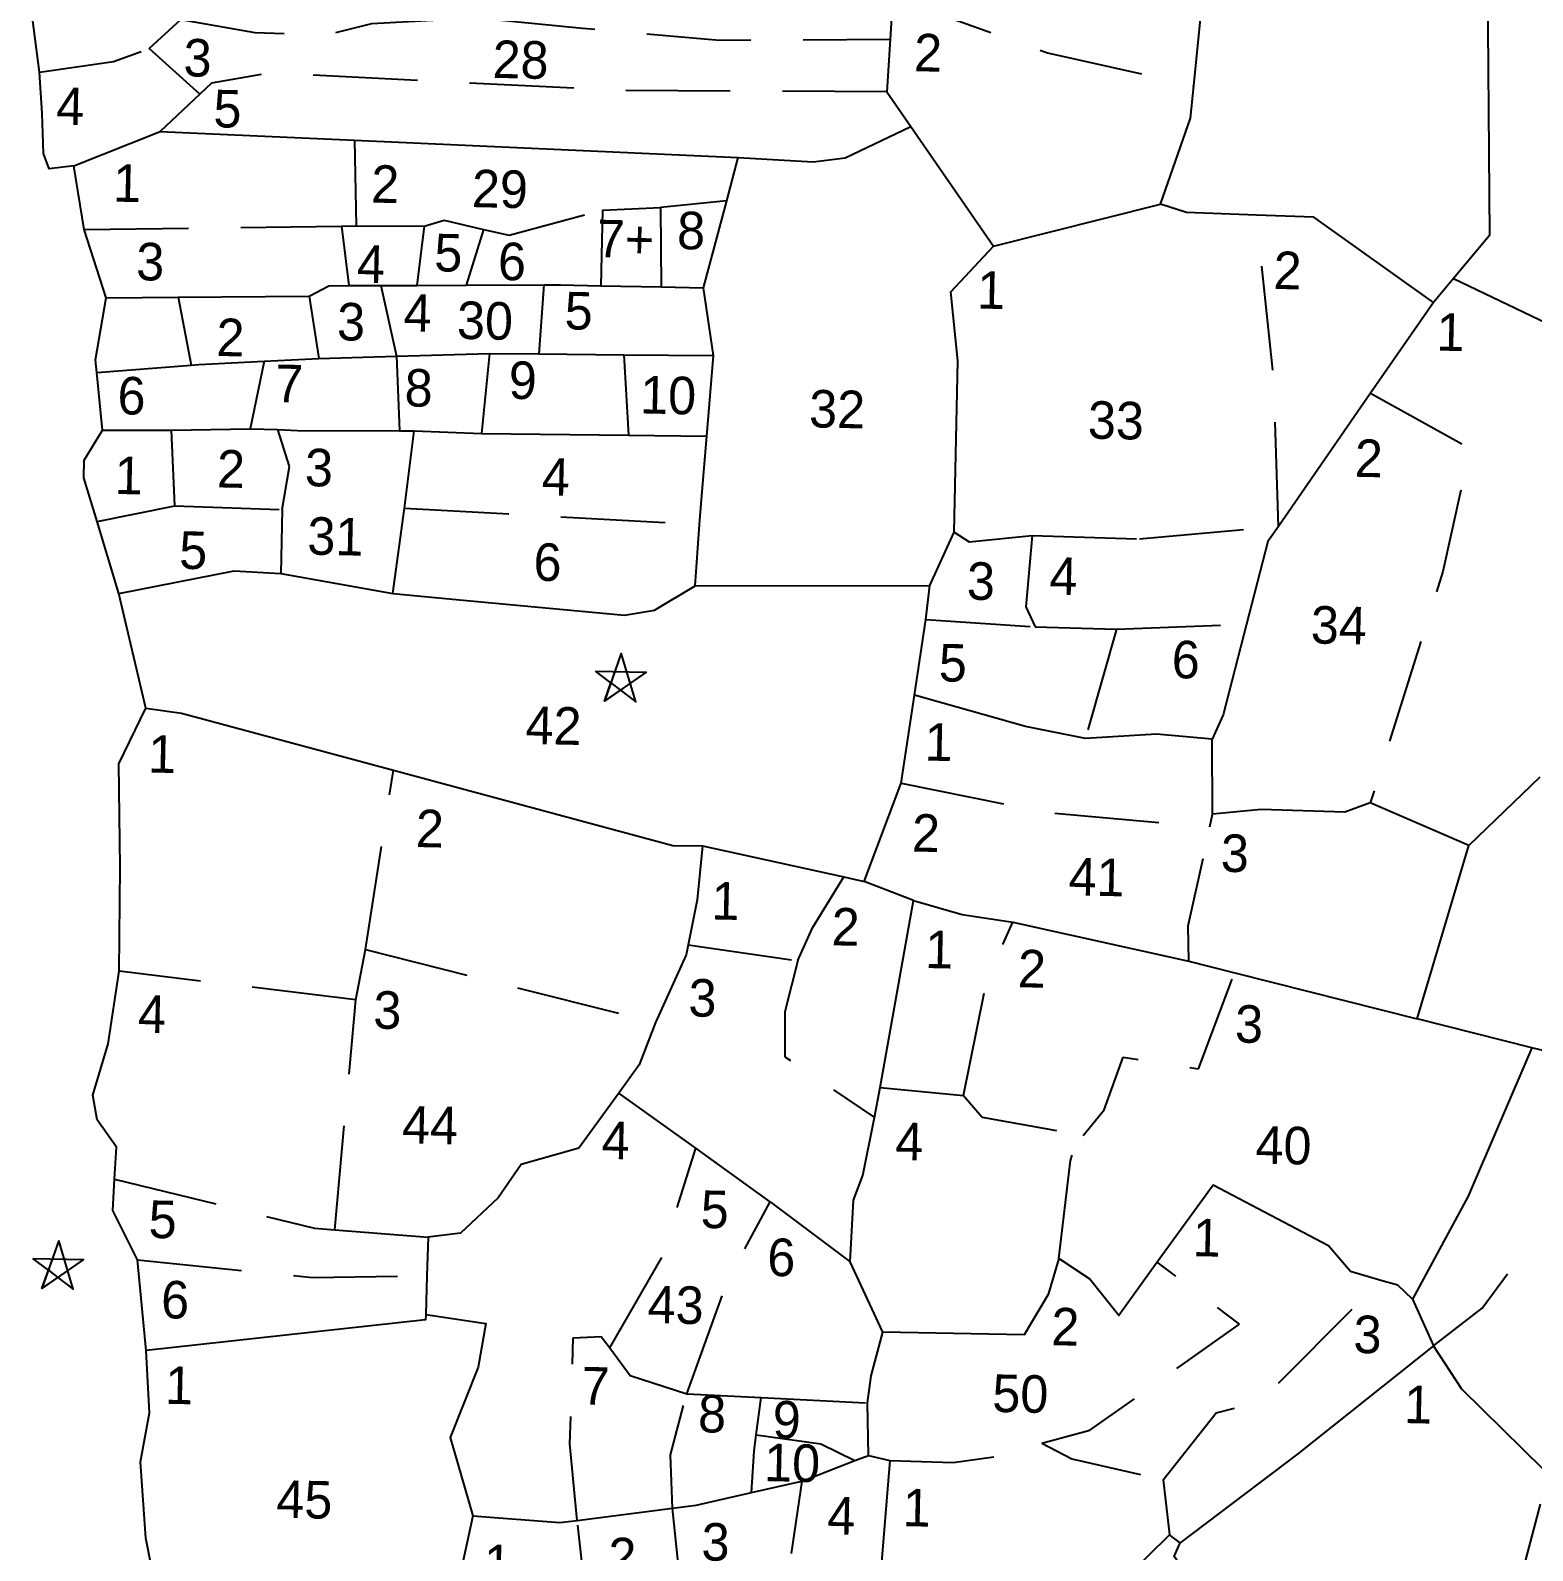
# Model space of a CAD drawing. Header units: metres. Extents: x 291156 to 294456, y 2095569 to 2100949.
# Drawn here: x 292076.7 to 292435.7, y 2099965.6 to 2100328.8 of the extents above; entities that cross this region are included whole.
import ezdxf
from ezdxf.enums import TextEntityAlignment as Align

# ---------------------------------------------------------------- set-up
doc = ezdxf.new("R2010")
doc.units = ezdxf.units.M
doc.header["$MEASUREMENT"] = 0
doc.linetypes.add('DASHED', pattern=[0.75, 0.5, -0.25])
for name, color, linetype in [('OFF', 1, 'Continuous'), ('POLY_PARCEL', 6, 'Continuous'), ('POLY_SUBPARCEL', 6, 'DASHED'), ('SYM_STONE', 1, 'Continuous'), ('TEXT_MAPIN', 7, 'Continuous'), ('TEXT_PARCEL', 7, 'Continuous')]:
    doc.layers.add(name, color=color, linetype=linetype)
doc.styles.add('TEXT_MAP', font='KRDEV050.TTF', dxfattribs={"height": 2.5})

# ---------------------------------------------------------------- blocks, each defined once
blk = doc.blocks.new('STONE_STAR')
for points in [[(0, 0.639), (-0.376, -0.517), (0, -0.244), (0.375, -0.517)], [(-0.607, 0.197), (0.607, 0.197), (-0.376, -0.517), (-0.233, -0.075)]]:
    blk.add_lwpolyline(points, close=True)
blk.add_lwpolyline([(-0.233, -0.075), (0, -0.244)])
blk = doc.blocks.new('DFSS')
at = {"layer": 'OFF'}
blk.add_lwpolyline([(2544.946, 7706.929), (2547.727, 7707.106)], dxfattribs=at)
at = {"layer": 'POLY_PARCEL'}
for points in [[(2576.638, 7736.735), (2578.036, 7738.319), (2579.9, 7737.527), (2583.348, 7736.735), (2584.839, 7735.105), (2585.771, 7734.267), (2586.703, 7732.544), (2587.47, 7706.618), (2585.788, 7704.517)], [(2573.147, 7713.489), (2573.49, 7717.842), (2574.143, 7723.058)], [(2558.637, 7717.427), (2558.554, 7715.404)], [(2517.838, 7712.953), (2517.331, 7716.271)], [(2558.554, 7715.404), (2558.45, 7712.885)], [(2571.673, 7707.782), (2573.024, 7711.927), (2573.147, 7713.489)], [(2519.582, 7708.511), (2518.4, 7708.342), (2518.119, 7709.073), (2518.006, 7710.985), (2517.838, 7712.953)], [(2558.45, 7712.885), (2559.638, 7711.241)], [(2551.402, 7709.593), (2554.99, 7709.453), (2556.528, 7709.686), (2559.638, 7711.241)], [(2559.638, 7711.241), (2563.716, 7705.597)], [(2519.582, 7708.511), (2523.675, 7710.245)], [(2523.675, 7710.245), (2532.994, 7710.025)], [(2532.994, 7710.025), (2551.402, 7709.593)], [(2550.89, 7707.499), (2551.402, 7709.593)], [(2520.145, 7705.474), (2519.582, 7708.511)], [(2563.716, 7705.597), (2571.673, 7707.782)], [(2576.281, 7707.359), (2572.931, 7707.41), (2571.673, 7707.782)], [(2549.864, 7703.305), (2550.89, 7707.499)], [(2584.861, 7703.358), (2579.036, 7707.317), (2576.281, 7707.359)], [(2521.27, 7702.212), (2520.145, 7705.474)], [(2562.135, 7691.856), (2562.135, 7691.856), (2562.135, 7700.067), (2561.715, 7703.374), (2563.716, 7705.597)], [(2585.788, 7704.517), (2584.861, 7703.358)], [(2585.788, 7704.517), (2594.08, 7700.766), (2593.726, 7699.305)], [(2538.496, 7703.191), (2542.223, 7703.285)], [(2542.223, 7703.285), (2543.014, 7703.305), (2544.946, 7703.305)], [(2544.946, 7703.305), (2547.845, 7703.305)], [(2547.845, 7703.305), (2549.864, 7703.305)], [(2550.42, 7700.071), (2549.864, 7703.305)], [(2584.861, 7703.358), (2581.935, 7698.938)], [(2524.708, 7702.319), (2530.991, 7702.513)], [(2530.991, 7702.513), (2531.923, 7703.026), (2532.875, 7703.05)], [(2532.875, 7703.05), (2534.414, 7703.089)], [(2534.414, 7703.089), (2536.129, 7703.132)], [(2536.129, 7703.132), (2538.496, 7703.191)], [(2520.891, 7698.632), (2520.82, 7699.232), (2521.27, 7702.212)], [(2521.27, 7702.212), (2524.708, 7702.319)], [(2550.187, 7696.205), (2550.42, 7700.071)], [(2581.935, 7698.938), (2577.652, 7692.468)], [(2521.219, 7695.881), (2520.891, 7698.632)], [(2521.219, 7695.881), (2524.532, 7695.946)], [(2524.532, 7695.946), (2528.294, 7696.089)], [(2528.294, 7696.089), (2529.621, 7696.094)], [(2529.621, 7696.094), (2530.568, 7696.065), (2535.455, 7696.156)], [(2535.455, 7696.156), (2536.159, 7696.156)], [(2536.159, 7696.156), (2539.383, 7696.098)], [(2539.383, 7696.098), (2546.423, 7696.168)], [(2546.423, 7696.168), (2550.187, 7696.205)], [(2549.926, 7691.972), (2550.001, 7693.364), (2550.187, 7696.205)], [(2521.054, 7691.498), (2520.375, 7693.576), (2520.375, 7694.419), (2521.219, 7695.881)], [(2577.652, 7692.468), (2577.164, 7691.731), (2576.232, 7687.761)], [(2549.768, 7689.033), (2549.926, 7691.972)], [(2561.014, 7689.284), (2562.135, 7691.856)], [(2522.176, 7688.065), (2521.054, 7691.498)], [(2522.176, 7688.065), (2527.679, 7689.266), (2529.917, 7689.188)], [(2529.917, 7689.188), (2535.301, 7688.353)], [(2535.301, 7688.353), (2538.677, 7688.101), (2546.412, 7687.543), (2547.857, 7687.822), (2549.768, 7689.033)], [(2549.768, 7689.033), (2561.014, 7689.284)], [(2560.863, 7687.642), (2561.014, 7689.284)], [(2523.582, 7682.61), (2522.176, 7688.065)], [(2560.395, 7684.014), (2560.863, 7687.642)], [(2576.232, 7687.761), (2575.207, 7683.394), (2574.697, 7682.203)], [(2559.852, 7679.793), (2560.395, 7684.014)], [(2568.63, 7682.113), (2565.738, 7682.625), (2560.395, 7684.014)], [(2522.569, 7669.979), (2522.513, 7674.962), (2522.345, 7679.91), (2523.582, 7682.61)], [(2523.582, 7682.61), (2525.303, 7682.395), (2535.509, 7679.885)], [(2574.697, 7682.203), (2572.028, 7682.392), (2568.63, 7682.113)], [(2574.791, 7678.617), (2574.697, 7682.203)], [(2590.432, 7680.727), (2587.103, 7677.38)], [(2535.509, 7679.885), (2548.976, 7676.574), (2550.392, 7676.58)], [(2558.174, 7675.043), (2559.852, 7679.793)], [(2582.34, 7679.315), (2581.128, 7678.849), (2577.121, 7678.896), (2574.791, 7678.617)], [(2587.103, 7677.38), (2582.34, 7679.315)], [(2584.81, 7669.023), (2587.103, 7677.38)], [(2550.392, 7676.58), (2550.188, 7673.993), (2549.808, 7671.826)], [(2550.392, 7676.58), (2557.196, 7675.236)], [(2557.196, 7675.236), (2558.174, 7675.043)], [(2560.555, 7674.176), (2558.174, 7675.043)], [(2559.157, 7665.187), (2560.555, 7674.176)], [(2560.555, 7674.176), (2562.899, 7673.555), (2565.332, 7673.246)], [(2565.332, 7673.246), (2573.803, 7671.552)], [(2549.808, 7671.826), (2549.722, 7671.338), (2548.324, 7668.078)], [(2573.803, 7671.552), (2576.016, 7671.044)], [(2576.016, 7671.044), (2584.81, 7669.023)], [(2522.569, 7660.021), (2522.625, 7661.544), (2521.669, 7662.837), (2521.444, 7664.018), (2522.119, 7666.492), (2522.569, 7669.979)], [(2590.32, 7667.749), (2584.81, 7669.023)], [(2548.324, 7668.078), (2547.579, 7666.029), (2546.628, 7664.651)], [(2590.32, 7667.749), (2587.428, 7660.577), (2584.864, 7655.593)], [(2594.383, 7666.861), (2590.32, 7667.749)], [(2546.628, 7664.651), (2544.783, 7661.977), (2542.033, 7661.139), (2540.961, 7659.509), (2539.191, 7657.786), (2537.653, 7657.553)], [(2558.904, 7663.747), (2559.157, 7665.187)], [(2557.89, 7656.811), (2557.988, 7659.758), (2558.412, 7660.949), (2558.904, 7663.747)], [(2583.33, 7656.458), (2581.863, 7656.847), (2580.792, 7658.058), (2575.199, 7660.852), (2572.603, 7657.098)], [(2523.754, 7656.175), (2522.513, 7658.507), (2522.569, 7660.021)], [(2537.653, 7657.553), (2537.631, 7655.707)], [(2559.526, 7653.471), (2557.89, 7656.811)], [(2567.883, 7657.173), (2567.416, 7655.449), (2566.298, 7653.493), (2559.526, 7653.471)], [(2572.603, 7657.098), (2570.819, 7654.518), (2569.374, 7656.241), (2567.883, 7657.173)], [(2524.261, 7651.845), (2523.754, 7656.175)], [(2584.864, 7655.593), (2584.147, 7656.241), (2583.33, 7656.458)], [(2537.631, 7655.707), (2537.609, 7653.846)], [(2584.864, 7655.593), (2585.917, 7653.374)], [(2537.609, 7653.846), (2537.606, 7653.594), (2524.261, 7651.845)], [(2537.609, 7653.846), (2540.499, 7653.473), (2540.173, 7651.377), (2538.915, 7647.977), (2540.08, 7644.251)], [(2558.873, 7650.071), (2559.013, 7651.375), (2559.526, 7653.471)], [(2585.917, 7653.374), (2579.532, 7648.064), (2573.988, 7643.677)], [(2591.573, 7647.404), (2591.338, 7647.556), (2587.331, 7651.329), (2585.917, 7653.374)], [(2525.049, 7640.036), (2524.43, 7642.848), (2524.092, 7646.503), (2524.486, 7648.865), (2524.261, 7651.845)], [(2558.966, 7647.556), (2558.873, 7650.071)], [(2555.809, 7646.257), (2558.321, 7647.291)], [(2558.321, 7647.291), (2558.966, 7647.556)], [(2558.966, 7647.556), (2559.992, 7647.323)], [(2559.992, 7647.323), (2559.658, 7641.674)], [(2553.403, 7645.654), (2555.798, 7646.252), (2555.809, 7646.257)], [(2549.638, 7644.826), (2550.765, 7644.995), (2553.403, 7645.654)], [(2540.08, 7644.251), (2539.243, 7639.963)], [(2540.08, 7644.251), (2544.241, 7644.017), (2545.076, 7644.142)], [(2545.076, 7644.142), (2549.638, 7644.826)], [(2573.213, 7637.271), (2575.33, 7640.965), (2573.708, 7643.025), (2573.988, 7643.677)]]:
    blk.add_lwpolyline(points, dxfattribs=at)
at = {"layer": 'POLY_SUBPARCEL', "ltscale": 10, "flags": 128}
for points in [[(2558.637, 7717.427), (2566.105, 7714.92), (2573.147, 7713.489)], [(2523.076, 7714.203), (2524.557, 7715.628)], [(2524.557, 7715.628), (2528.121, 7715.08), (2531.521, 7715.025), (2533.715, 7715.628), (2538.76, 7716.012), (2543.805, 7715.628), (2550.386, 7715.19), (2558.554, 7715.404)], [(2517.838, 7712.953), (2521.376, 7713.545), (2523.076, 7714.203)], [(2525.539, 7712.068), (2523.076, 7714.203)], [(2558.45, 7712.885), (2545.529, 7712.671), (2528.946, 7713.159), (2526.094, 7712.611), (2525.539, 7712.068)], [(2525.539, 7712.068), (2523.675, 7710.245)], [(2532.994, 7710.025), (2533.17, 7705.924)], [(2539.269, 7705.885), (2540.507, 7705.628), (2544.946, 7706.929)], [(2544.946, 7706.929), (2544.946, 7703.305)], [(2550.89, 7707.499), (2547.727, 7707.106)], [(2547.727, 7707.106), (2547.845, 7703.305)], [(2577.652, 7692.468), (2577.287, 7699.473), (2576.281, 7707.359)], [(2536.424, 7705.983), (2537.371, 7706.278), (2539.269, 7705.885)], [(2520.145, 7705.474), (2532.456, 7705.899)], [(2532.456, 7705.899), (2533.17, 7705.924)], [(2532.456, 7705.899), (2532.875, 7703.05)], [(2533.17, 7705.924), (2536.424, 7705.983)], [(2536.424, 7705.983), (2536.129, 7703.132)], [(2539.269, 7705.885), (2538.496, 7703.191)], [(2542.223, 7703.285), (2542.045, 7699.977)], [(2530.991, 7702.513), (2531.513, 7699.536)], [(2534.414, 7703.089), (2535.237, 7699.725)], [(2524.708, 7702.319), (2525.41, 7699.086)], [(2531.513, 7699.536), (2535.237, 7699.725)], [(2535.237, 7699.725), (2539.679, 7699.95)], [(2535.237, 7699.725), (2535.455, 7696.156)], [(2539.679, 7699.95), (2539.383, 7696.098)], [(2539.679, 7699.95), (2542.045, 7699.977)], [(2542.045, 7699.977), (2546.128, 7700.023)], [(2546.128, 7700.023), (2550.42, 7700.071)], [(2546.128, 7700.023), (2546.423, 7696.168)], [(2520.891, 7698.632), (2525.41, 7699.086)], [(2525.41, 7699.086), (2525.773, 7699.122), (2528.902, 7699.348)], [(2528.902, 7699.348), (2528.294, 7696.089)], [(2528.902, 7699.348), (2531.513, 7699.536)], [(2581.935, 7698.938), (2586.755, 7696.398), (2585.571, 7690.484), (2582.34, 7679.315)], [(2524.767, 7692.321), (2524.532, 7695.946)], [(2529.915, 7692.262), (2530.211, 7694.332), (2529.621, 7696.094)], [(2535.773, 7692.451), (2536.159, 7696.156)], [(2521.054, 7691.498), (2524.767, 7692.321)], [(2524.767, 7692.321), (2529.915, 7692.262)], [(2535.301, 7688.353), (2535.773, 7692.451)], [(2535.773, 7692.451), (2549.926, 7691.972)], [(2571.012, 7691.733), (2577.652, 7692.468)], [(2529.915, 7692.262), (2529.917, 7689.188)], [(2562.135, 7691.856), (2562.857, 7691.421)], [(2562.857, 7691.421), (2565.866, 7691.786)], [(2565.866, 7691.786), (2565.63, 7688.355), (2566.111, 7687.403)], [(2565.866, 7691.786), (2571.012, 7691.733)], [(2560.863, 7687.642), (2566.111, 7687.403)], [(2566.111, 7687.403), (2569.997, 7687.374)], [(2569.997, 7687.374), (2568.63, 7682.113)], [(2569.997, 7687.374), (2576.232, 7687.761)], [(2534.354, 7671.263), (2535.509, 7679.885)], [(2559.852, 7679.793), (2566.754, 7678.538), (2574.683, 7678.005)], [(2574.683, 7678.005), (2574.791, 7678.617)], [(2573.803, 7671.552), (2573.745, 7673.24), (2574.683, 7678.005)], [(2555.069, 7671.179), (2555.737, 7672.771), (2557.196, 7675.236)], [(2563.155, 7664.896), (2564.12, 7670.321), (2565.332, 7673.246)], [(2533.943, 7668.85), (2534.354, 7671.263)], [(2534.354, 7671.263), (2548.324, 7668.078)], [(2549.808, 7671.826), (2555.069, 7671.179)], [(2555.069, 7671.179), (2554.504, 7668.715), (2554.556, 7666.559), (2558.904, 7663.747)], [(2568.927, 7663.102), (2569.911, 7664.353), (2570.755, 7666.885), (2574.374, 7666.403), (2576.016, 7671.044)], [(2533.943, 7668.85), (2522.569, 7669.979)], [(2533.169, 7657.808), (2533.943, 7668.85)], [(2550.375, 7662.085), (2546.628, 7664.651)], [(2559.157, 7665.187), (2563.155, 7664.896)], [(2563.155, 7664.896), (2564.06, 7663.871), (2568.927, 7663.102)], [(2567.883, 7657.173), (2568.342, 7661.882), (2568.584, 7662.665), (2568.927, 7663.102)], [(2546.459, 7652.438), (2548.861, 7656.832), (2550.375, 7662.085)], [(2553.997, 7659.604), (2550.375, 7662.085)], [(2522.569, 7660.021), (2532.196, 7657.864), (2533.169, 7657.808)], [(2550.196, 7650.312), (2551.994, 7655.651), (2553.997, 7659.604)], [(2553.997, 7659.604), (2557.89, 7656.811)], [(2585.917, 7653.374), (2588.212, 7655.235), (2590.705, 7658.767)], [(2533.169, 7657.808), (2537.653, 7657.553)], [(2567.257, 7648.318), (2569.549, 7648.981), (2576.606, 7654.226), (2572.603, 7657.098)], [(2523.754, 7656.175), (2532.145, 7655.502), (2537.631, 7655.707)], [(2573.107, 7646.69), (2575.581, 7649.946), (2577.692, 7650.548), (2583.33, 7656.458)], [(2545.076, 7644.142), (2544.648, 7647.796), (2544.7, 7652.879), (2546.035, 7652.981), (2546.459, 7652.438)], [(2546.459, 7652.438), (2547.474, 7651.133), (2550.196, 7650.312)], [(2549.638, 7644.826), (2549.477, 7647.386), (2550.196, 7650.312)], [(2550.196, 7650.312), (2553.769, 7650.213)], [(2553.571, 7648.425), (2553.769, 7650.213)], [(2553.769, 7650.213), (2558.873, 7650.071)], [(2553.403, 7645.654), (2553.484, 7647.642), (2553.571, 7648.425)], [(2553.571, 7648.425), (2556.668, 7648.053), (2558.321, 7647.291)], [(2559.992, 7647.323), (2563.034, 7647.293), (2565.206, 7647.655), (2567.257, 7648.318)], [(2567.257, 7648.318), (2568.704, 7647.595), (2573.107, 7646.69)], [(2588.267, 7633.764), (2591.573, 7647.404)], [(2573.107, 7646.69), (2573.475, 7644.049)], [(2555.384, 7642.778), (2555.809, 7646.257)], [(2550.24, 7640.04), (2549.638, 7644.826)], [(2545.783, 7638.968), (2545.076, 7644.142)], [(2573.475, 7644.049), (2571.425, 7641.954), (2570.972, 7641.088)], [(2573.988, 7643.677), (2573.475, 7644.049)]]:
    blk.add_lwpolyline(points, dxfattribs=at)
at = {"layer": 'SYM_STONE', "xscale": 2, "yscale": 2, "zscale": 2}
for p in [(2546.297, 7684.448), (2519.953, 7655.733)]:
    blk.add_blockref('STONE_STAR', p, dxfattribs=at)
at = {"layer": 'TEXT_MAPIN', "style": 'TEXT_MAP'}
for s, p in [('2', (2560.389, 7714.814)), ('3', (2525.4, 7713.811)), ('4', (2519.347, 7711.36)), ('5', (2526.885, 7711.387)), ('1', (2522.153, 7707.735)), ('2', (2534.516, 7707.966)), ('8', (2549.219, 7706.041)), ('7+', (2546.087, 7705.565)), ('5', (2537.613, 7704.715)), ('2', (2577.833, 7704.754)), ('3', (2523.341, 7703.998)), ('4', (2533.91, 7704.109)), ('6', (2540.67, 7704.377)), ('1', (2563.651, 7703.498)), ('4', (2536.204, 7701.816)), ('5', (2543.917, 7702.068)), ('1', (2585.7, 7701.953)), ('3', (2533.023, 7701.324)), ('2', (2527.259, 7700.463)), ('9', (2541.307, 7698.698)), ('7', (2530.124, 7698.302)), ('8', (2536.328, 7698.228)), ('10', (2548.288, 7698.131)), ('6', (2522.581, 7697.556)), ('2', (2581.915, 7695.839)), ('3', (2531.633, 7694.307)), ('1', (2522.525, 7693.736)), ('2', (2527.418, 7694.167)), ('4', (2542.989, 7694.102)), ('5', (2525.696, 7690.206)), ('6', (2542.682, 7690.012)), ('3', (2563.46, 7689.547)), ('4', (2567.41, 7689.866)), ('5', (2562.201, 7685.589)), ('6', (2573.355, 7685.997)), ('1', (2561.6, 7681.793)), ('1', (2524.413, 7680.427)), ('2', (2537.313, 7677.145)), ('2', (2561.085, 7677.437)), ('3', (2575.904, 7676.771)), ('1', (2551.549, 7673.966)), ('2', (2557.331, 7672.862)), ('1', (2561.842, 7671.857)), ('2', (2566.299, 7671.046)), ('3', (2550.55, 7669.298)), ('3', (2535.466, 7668.395)), ('3', (2576.758, 7668.608)), ('4', (2524.193, 7667.961)), ('4', (2546.535, 7662.388)), ('4', (2560.603, 7662.631)), ('5', (2551.354, 7659.166)), ('5', (2524.916, 7658.123)), ('1', (2574.956, 7658.331)), ('6', (2554.591, 7656.952)), ('6', (2525.596, 7654.302)), ('2', (2568.267, 7653.934)), ('3', (2582.752, 7653.859)), ('1', (2525.872, 7650.208)), ('7', (2545.824, 7650.604)), ('1', (2585.244, 7650.551)), ('8', (2551.434, 7649.392)), ('9', (2555.014, 7649.178)), ('10', (2555.318, 7647.118)), ('1', (2561.337, 7645.102)), ('4', (2557.722, 7644.634)), ('3', (2551.731, 7643.256)), ('1', (2541.321, 7641.995)), ('2', (2547.275, 7642.471))]:
    blk.add_text(s, height=1.8, dxfattribs=at).set_placement(p, align=Align.MIDDLE)
at = {"layer": 'TEXT_PARCEL', "style": 'TEXT_MAP'}
for s, p in [('28', (2540.874, 7714.052)), ('29', (2540.015, 7707.84)), ('30', (2539.436, 7701.516)), ('32', (2556.396, 7697.637)), ('33', (2569.763, 7697.384)), ('31', (2532.49, 7691.03)), ('34', (2580.652, 7687.799)), ('42', (2543.131, 7682.199)), ('41', (2569.306, 7675.49)), ('44', (2537.629, 7662.923)), ('40', (2578.533, 7662.833)), ('43', (2549.578, 7654.568)), ('50', (2566.181, 7650.666)), ('45', (2531.99, 7644.852))]:
    blk.add_text(s, height=1.8, dxfattribs=at).set_placement(p, align=Align.MIDDLE)
blk = doc.blocks.new('gik')
at = {"xscale": 5.178019597347301, "yscale": 5.178019597347301, "zscale": 5.178019597347301, "rotation": 357.9289235990419}
blk.add_blockref('DFSS', (277708.57, 2060879.94), dxfattribs=at)
blk = doc.blocks.new('1')
at = {"xscale": 0.9631521132610575, "yscale": 0.9631521132610575, "zscale": 0.9631521132610575, "rotation": 0.4812645551572004}
blk.add_blockref('gik', (27684.76, 75084.53), dxfattribs=at)

msp = doc.modelspace()

# ---------------------------------------------------------------- block references
at = {"rotation": 0.3671123404607279}
msp.add_blockref('1', (13444.4, -1814.7), dxfattribs=at)

doc.saveas('drawing.dxf')
